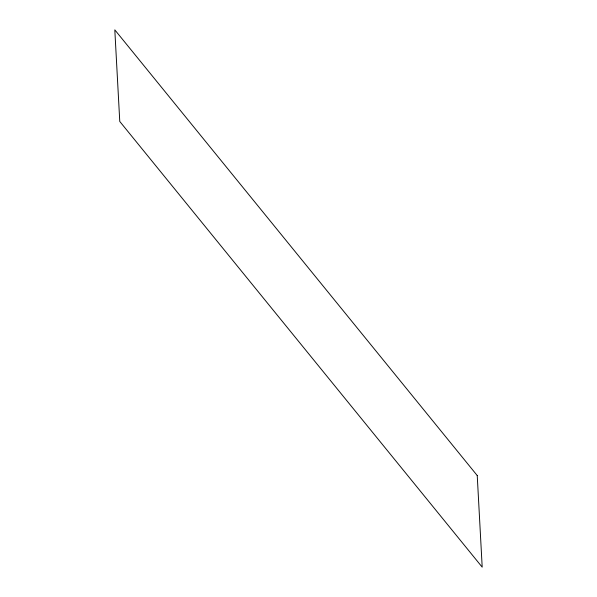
<?xml version="1.0" encoding="UTF-8"?>
<svg xmlns="http://www.w3.org/2000/svg" width="597" height="597" viewBox="0 0 597 597"><rect width="100%" height="100%" fill="white"/><g stroke="black" fill="none" stroke-linecap="round" stroke-linejoin="round"><path stroke-width="0.9" d="M477.234 475.54L114.803 29.85L119.766 121.46L482.197 567.15L477.234 475.54"/></g></svg>
